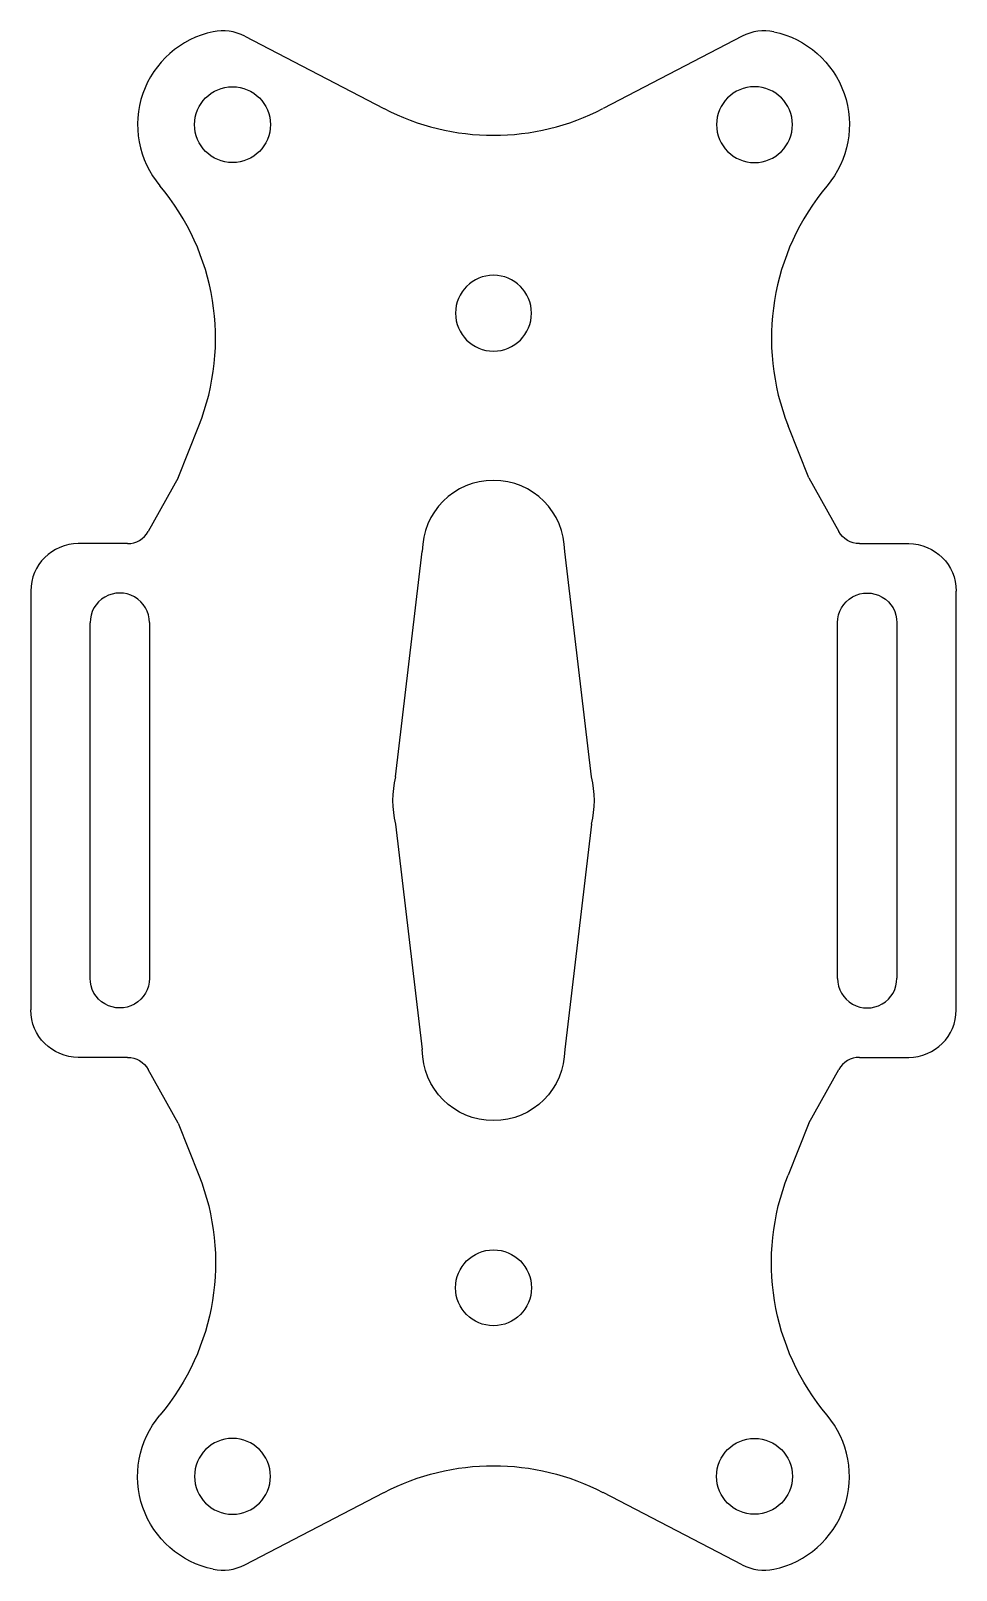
# Model space of a CAD drawing. Extents: x -19.5 to 19.5, y -32.5 to 32.5.
import ezdxf

# ---------------------------------------------------------------- set-up
doc = ezdxf.new("R2010")
doc.units = 0
doc.header["$MEASUREMENT"] = 0
doc.layers.add('VISIBLE', color=7, linetype='CONTINUOUS')

msp = doc.modelspace()

# ---------------------------------------------------------------- linework, layer by layer
at = {"layer": 'VISIBLE'}
for p, q in [((-10.485, 32.232, 2.5), (-4.615, 29.179, 2.5)), ((10.485, 32.232, 2.5), (4.615, 29.179, 2.5)), ((-13.288, 13.611, 2.5), (-12.42, 15.797, 2.5)), ((13.288, 13.611, 2.5), (12.42, 15.797, 2.5)), ((-13.288, 13.611, 2.5), (-14.547, 11.346, 2.5)), ((13.288, 13.611, 2.5), (14.547, 11.346, 2.5)), ((-15.421, 10.832, 2.5), (-17.5, 10.832, 2.5)), ((-4.131, 0.998, 2.5), (-3, 10.5, 2.5)), ((4.131, 0.998, 2.5), (3, 10.5, 2.5)), ((15.421, 10.832, 2.5), (17.5, 10.832, 2.5)), ((-19.5, 8.832, 2.5), (-19.5, -8.832, 2.5)), ((19.5, -8.832, 2.5), (19.5, 8.832, 2.5)), ((-17, -7.49, 2.5), (-17, 7.49, 2.5)), ((-14.5, 7.5, 2.5), (-14.5, -7.5, 2.5)), ((14.5, -7.5, 2.5), (14.5, 7.5, 2.5)), ((17, 7.49, 2.5), (17, -7.49, 2.5)), ((-4.131, -0.998, 2.5), (-3, -10.5, 2.5)), ((4.131, -0.998, 2.5), (3, -10.5, 2.5)), ((-15.421, -10.832, 2.5), (-17.5, -10.832, 2.5)), ((15.421, -10.832, 2.5), (17.5, -10.832, 2.5)), ((-13.288, -13.611, 2.5), (-14.547, -11.346, 2.5)), ((13.288, -13.611, 2.5), (14.547, -11.346, 2.5)), ((-13.288, -13.611, 2.5), (-12.42, -15.797, 2.5)), ((13.288, -13.611, 2.5), (12.42, -15.797, 2.5)), ((-10.485, -32.232, 2.5), (-4.615, -29.179, 2.5)), ((10.485, -32.232, 2.5), (4.615, -29.179, 2.5))]:
    msp.add_line(p, q, dxfattribs=at)
for centre in [(-11, 28.5, 2.5), (0, -20.55, 2.5), (11, -28.5, 2.5)]:
    msp.add_circle(centre, 1.6, dxfattribs=at)
at = {"layer": 'VISIBLE', "extrusion": (0, 0, -1)}
for centre in [(-11, 28.5, -2.5), (0, 20.55, -2.5), (11, -28.5, -2.5)]:
    msp.add_circle(centre, 1.6, dxfattribs=at)
at = {"layer": 'VISIBLE'}
for centre, radius, start, end in [((-11, 28.5, 2.5), 4, 101.77553, 220.06936), ((-11.408, 30.458, 2.5), 2, 62.51756, 101.77553), ((11.408, 30.458, 2.5), 2, 78.22447, 117.48244), ((0, 38.05, 2.5), 10, 242.51756, 297.48244), ((-21.714, 19.488, 2.5), 10, 338.34126, 40.06936), ((21.714, 19.488, 2.5), 10, 139.93064, 201.65874), ((0, 10.5, 2.5), 3, 0, 180), ((-15.421, 11.832, 2.5), 1, 270, 330.9327), ((-17.5, 8.832, 2.5), 2, 90, 180), ((-15.75, 7.5, 2.5), 1.25, 0, 180.47192), ((0, 0, 2.5), 4.25, 166.42205, 193.57795), ((0, 0, 2.5), 4.25, 346.42205, 13.57795), ((15.75, -7.5, 2.5), 1.25, 180, 0.47192), ((17.5, -8.832, 2.5), 2, 270, 0), ((15.421, -11.832, 2.5), 1, 90, 150.9327), ((11, -28.5, 2.5), 4, 281.77553, 40.06936), ((-11.408, -30.458, 2.5), 2, 258.22447, 297.48244), ((11.408, -30.458, 2.5), 2, 242.51756, 281.77553)]:
    msp.add_arc(centre, radius, start, end, dxfattribs=at)
at = {"layer": 'VISIBLE', "extrusion": (0, 0, -1)}
for centre, radius, start, end in [((-11, 28.5, -2.5), 4, 101.77553, 220.06936), ((-15.421, 11.832, -2.5), 1, 270, 330.9327), ((-17.5, 8.832, -2.5), 2, 90, 180), ((-15.75, 7.5, -2.5), 1.25, 0, 180.47192), ((15.75, -7.5, -2.5), 1.25, 180, 0.47192), ((17.5, -8.832, -2.5), 2, 270, 0), ((15.421, -11.832, -2.5), 1, 90, 150.9327), ((0, -10.5, -2.5), 3, 180, 0), ((21.714, -19.488, -2.5), 10, 158.34126, 220.06936), ((-21.714, -19.488, -2.5), 10, 319.93064, 21.65874), ((11, -28.5, -2.5), 4, 281.77553, 40.06936), ((0, -38.05, -2.5), 10, 62.51756, 117.48244)]:
    msp.add_arc(centre, radius, start, end, dxfattribs=at)

doc.saveas('drawing.dxf')
